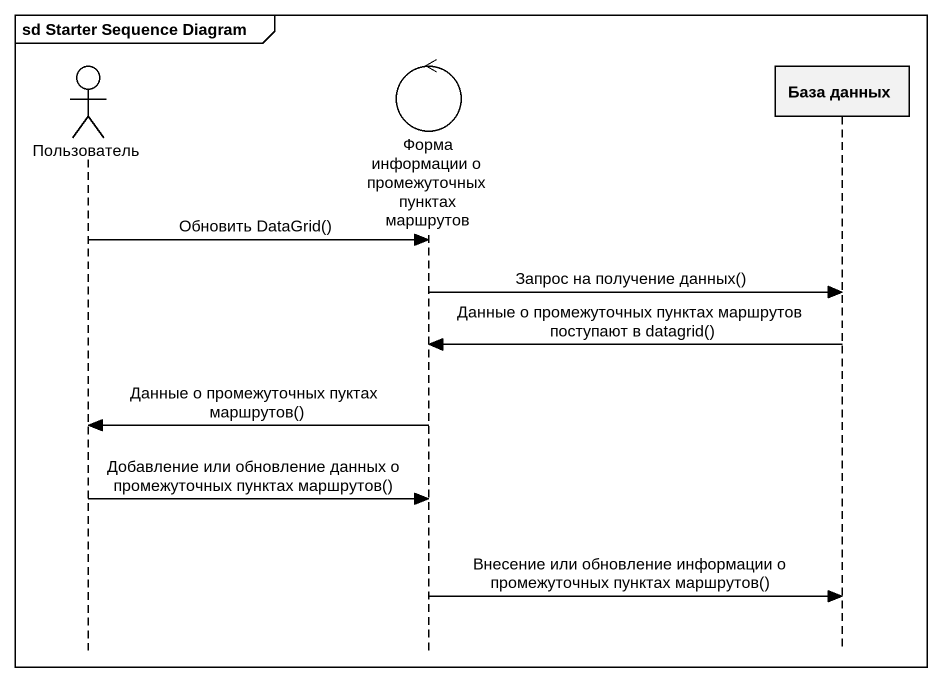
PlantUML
@startuml
mainframe sd Starter Sequence Diagram
hide footbox
actor Пользователь
control "Форма информации о промежуточных пунктах маршрутов" as Форма_информации_о
participant "База данных" as База_данных

Пользователь -> Форма_информации_о : Обновить DataGrid()
Форма_информации_о -> База_данных : Запрос на получение данных()
База_данных -> Форма_информации_о : Данные о промежуточных пунктах маршрутов поступают в datagrid()
Форма_информации_о -> Пользователь : Данные о промежуточных пуктах маршрутов()
Пользователь -> Форма_информации_о : Добавление или обновление данных о промежуточных пунктах маршрутов()
Форма_информации_о -> База_данных : Внесение или обновление информации о промежуточных пунктах маршрутов()
@enduml
